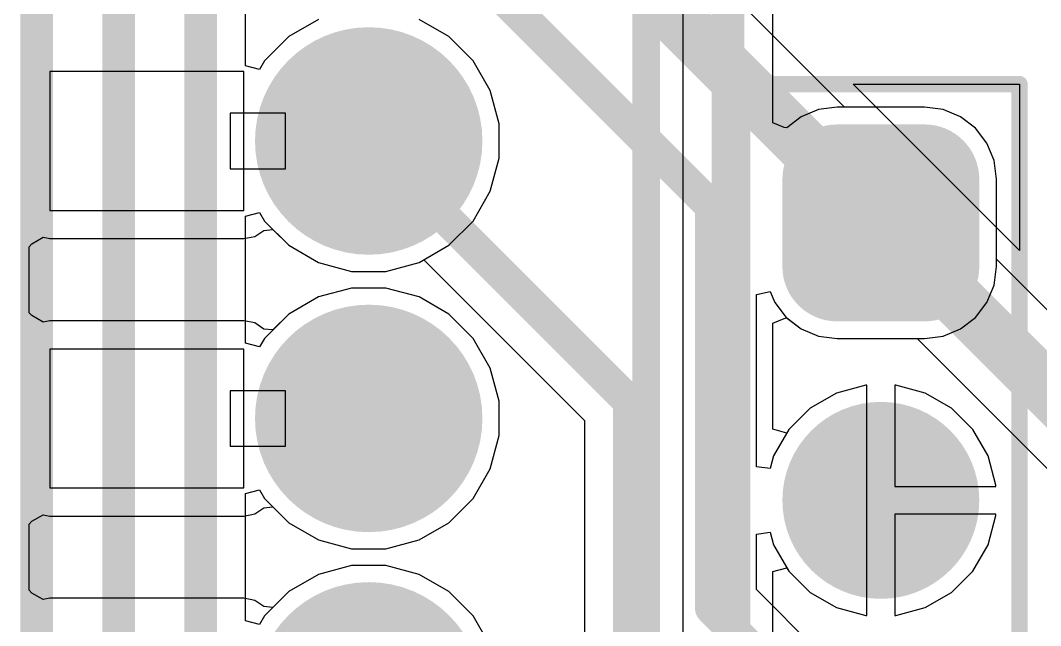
# Model space of a CAD drawing. Header units: inches. Extents: x -0.01 to 4.3, y -0.01 to 7.88.
# Drawn here: x 3.6268 to 3.9946, y 4.3068 to 4.525 of the extents above; entities that cross this region are included whole.
import ezdxf

# ---------------------------------------------------------------- set-up
doc = ezdxf.new("R2010")
doc.units = ezdxf.units.IN
doc.header["$MEASUREMENT"] = 0
for name, color, linetype in [('Bottom Layer', 5, 'Continuous'), ('Bottom Solder', 6, 'Continuous'), ('Mechanical 29', 56, 'Continuous'), ('Multi-Layer', 9, 'Continuous'), ('Pad Holes', 156, 'Continuous'), ('Top Layer', 1, 'Continuous'), ('Top Overlay', 2, 'Continuous'), ('Top Solder', 216, 'Continuous')]:
    doc.layers.add(name, color=color, linetype=linetype)

# ---------------------------------------------------------------- blocks, each defined once
blk = doc.blocks.new('PLS_11_3')
at = {"layer": 'Bottom Layer'}
h = blk.add_hatch(color=5, dxfattribs=at)
edge = h.paths.add_edge_path()
edge.add_arc((-0.51574805, -0.01574805), 0.015748, 180, 270)
edge.add_line((-0.51574805, -0.03149605), (-0.48425195, -0.03149605))
edge.add_arc((-0.48425195, -0.01574805), 0.015748, 270, 360)
edge.add_line((-0.46850395, -0.01574805), (-0.46850395, 0.01574805))
edge.add_arc((-0.48425195, 0.01574805), 0.015748, 0, 90)
edge.add_line((-0.48425195, 0.03149605), (-0.51574805, 0.03149605))
edge.add_arc((-0.51574805, 0.01574805), 0.015748, 90, 180)
edge.add_line((-0.53149605, 0.01574805), (-0.53149605, -0.01574805))
h = blk.add_hatch(color=5, dxfattribs=at)
edge = h.paths.add_edge_path()
edge.add_arc((-0.4, 0), 0.031496, 0, 360)
at = {"layer": 'Bottom Solder'}
h = blk.add_hatch(color=6, dxfattribs=at)
edge = h.paths.add_edge_path()
edge.add_arc((-0.51574805, -0.01574805), 0.019748, 180, 270)
edge.add_line((-0.51574805, -0.03549605), (-0.48425195, -0.03549605))
edge.add_arc((-0.48425195, -0.01574805), 0.019748, 270, 360)
edge.add_line((-0.46450395, -0.01574805), (-0.46450395, 0.01574805))
edge.add_arc((-0.48425195, 0.01574805), 0.019748, 0, 90)
edge.add_line((-0.48425195, 0.03549605), (-0.51574805, 0.03549605))
edge.add_arc((-0.51574805, 0.01574805), 0.019748, 90, 180)
edge.add_line((-0.53549605, 0.01574805), (-0.53549605, -0.01574805))
h = blk.add_hatch(color=6, dxfattribs=at)
edge = h.paths.add_edge_path()
edge.add_arc((-0.4, 0), 0.035496, 0, 360)
at = {"layer": 'Multi-Layer'}
h = blk.add_hatch(color=9, dxfattribs=at)
edge = h.paths.add_edge_path()
edge.add_arc((-0.51574805, -0.01574805), 0.015748, 180, 270)
edge.add_line((-0.51574805, -0.03149605), (-0.48425195, -0.03149605))
edge.add_arc((-0.48425195, -0.01574805), 0.015748, 270, 360)
edge.add_line((-0.46850395, -0.01574805), (-0.46850395, 0.01574805))
edge.add_arc((-0.48425195, 0.01574805), 0.015748, 0, 90)
edge.add_line((-0.48425195, 0.03149605), (-0.51574805, 0.03149605))
edge.add_arc((-0.51574805, 0.01574805), 0.015748, 90, 180)
edge.add_line((-0.53149605, 0.01574805), (-0.53149605, -0.01574805))
h = blk.add_hatch(color=9, dxfattribs=at)
edge = h.paths.add_edge_path()
edge.add_arc((-0.4, 0), 0.031496, 0, 360)
at = {"layer": 'Pad Holes'}
h = blk.add_hatch(color=7, dxfattribs=at)
edge = h.paths.add_edge_path()
edge.add_arc((-0.5, 0), 0.0216535, 0, 360)
h = blk.add_hatch(color=7, dxfattribs=at)
edge = h.paths.add_edge_path()
edge.add_arc((-0.4, 0), 0.0216535, 0, 360)
at = {"layer": 'Top Layer'}
h = blk.add_hatch(color=1, dxfattribs=at)
edge = h.paths.add_edge_path()
edge.add_arc((-0.51574805, -0.01574805), 0.015748, 180, 270)
edge.add_line((-0.51574805, -0.03149605), (-0.48425195, -0.03149605))
edge.add_arc((-0.48425195, -0.01574805), 0.015748, 270, 360)
edge.add_line((-0.46850395, -0.01574805), (-0.46850395, 0.01574805))
edge.add_arc((-0.48425195, 0.01574805), 0.015748, 0, 90)
edge.add_line((-0.48425195, 0.03149605), (-0.51574805, 0.03149605))
edge.add_arc((-0.51574805, 0.01574805), 0.015748, 90, 180)
edge.add_line((-0.53149605, 0.01574805), (-0.53149605, -0.01574805))
h = blk.add_hatch(color=1, dxfattribs=at)
edge = h.paths.add_edge_path()
edge.add_arc((-0.4, 0), 0.031496, 0, 360)
at = {"layer": 'Top Solder'}
h = blk.add_hatch(color=216, dxfattribs=at)
edge = h.paths.add_edge_path()
edge.add_arc((-0.51574805, -0.01574805), 0.019748, 180, 270)
edge.add_line((-0.51574805, -0.03549605), (-0.48425195, -0.03549605))
edge.add_arc((-0.48425195, -0.01574805), 0.019748, 270, 360)
edge.add_line((-0.46450395, -0.01574805), (-0.46450395, 0.01574805))
edge.add_arc((-0.48425195, 0.01574805), 0.019748, 0, 90)
edge.add_line((-0.48425195, 0.03549605), (-0.51574805, 0.03549605))
edge.add_arc((-0.51574805, 0.01574805), 0.019748, 90, 180)
edge.add_line((-0.53549605, 0.01574805), (-0.53549605, -0.01574805))
h = blk.add_hatch(color=216, dxfattribs=at)
edge = h.paths.add_edge_path()
edge.add_arc((-0.4, 0), 0.035496, 0, 360)
at = {"layer": 'Mechanical 29'}
for p, q in [((-0.55, -0.01), (-0.55, 0.05)), ((-0.55, 0.05), (-0.49, 0.05)), ((-0.49, 0.05), (-0.55, -0.01))]:
    blk.add_line(p, q, dxfattribs=at)
for points in [[(0.55, 0.05, 0.0059055, 0.0059055, 0), (-0.55, 0.05, 0.0059055, 0.0059055, 0)], [(-0.55, -0.05, 0.0059055, 0.0059055, 0), (-0.55, 0.05, 0.0059055, 0.0059055, 0)], [(0.55, -0.05, 0.0059055, 0.0059055, 0), (-0.55, -0.05, 0.0059055, 0.0059055, 0)]]:
    blk.add_lwpolyline(points, format="xyseb", dxfattribs=at)
for points in [[(-0.5514764, 0.05, 0.0029527, 0.0029527, 1), (-0.5485236, 0.05, 0.0029527, 0.0029527, 1)], [(-0.5514764, 0.05, 0.0029527, 0.0029527, 1), (-0.5485236, 0.05, 0.0029527, 0.0029527, 1)], [(-0.5514764, -0.05, 0.0029527, 0.0029527, 1), (-0.5485236, -0.05, 0.0029527, 0.0029527, 1)], [(-0.5514764, -0.05, 0.0029527, 0.0029527, 1), (-0.5485236, -0.05, 0.0029527, 0.0029527, 1)]]:
    blk.add_lwpolyline(points, format="xyseb", close=True, dxfattribs=at)
at = {"layer": 'Top Overlay'}
for points in [[(-0.55, -0.05, 0.0059055, 0.0059055, 0), (-0.55, 0.05, 0.0059055, 0.0059055, 0)], [(0.55, 0.05, 0.0059055, 0.0059055, 0), (-0.55, 0.05, 0.0059055, 0.0059055, 0)], [(0.55, -0.05, 0.0059055, 0.0059055, 0), (-0.55, -0.05, 0.0059055, 0.0059055, 0)]]:
    blk.add_lwpolyline(points, format="xyseb", dxfattribs=at)
for points in [[(-0.5514764, 0.05, 0.0029527, 0.0029527, 1), (-0.5485236, 0.05, 0.0029527, 0.0029527, 1)], [(-0.5514764, 0.05, 0.0029527, 0.0029527, 1), (-0.5485236, 0.05, 0.0029527, 0.0029527, 1)], [(-0.5514764, -0.05, 0.0029527, 0.0029527, 1), (-0.5485236, -0.05, 0.0029527, 0.0029527, 1)], [(-0.5514764, -0.05, 0.0029527, 0.0029527, 1), (-0.5485236, -0.05, 0.0029527, 0.0029527, 1)]]:
    blk.add_lwpolyline(points, format="xyseb", close=True, dxfattribs=at)
blk = doc.blocks.new('B___P____4')
at = {"layer": 'Bottom Layer'}
h = blk.add_hatch(color=5, dxfattribs=at)
edge = h.paths.add_edge_path()
edge.add_arc((0.3, 0.65), 0.037, 0, 360)
h = blk.add_hatch(color=5, dxfattribs=at)
edge = h.paths.add_edge_path()
edge.add_arc((0.3, 0.55), 0.037, 0, 360)
h = blk.add_hatch(color=5, dxfattribs=at)
edge = h.paths.add_edge_path()
edge.add_arc((0.3, 0.45), 0.037, 0, 360)
at = {"layer": 'Bottom Solder'}
h = blk.add_hatch(color=6, dxfattribs=at)
edge = h.paths.add_edge_path()
edge.add_arc((0.3, 0.65), 0.041, 0, 360)
h = blk.add_hatch(color=6, dxfattribs=at)
edge = h.paths.add_edge_path()
edge.add_arc((0.3, 0.55), 0.041, 0, 360)
h = blk.add_hatch(color=6, dxfattribs=at)
edge = h.paths.add_edge_path()
edge.add_arc((0.3, 0.45), 0.041, 0, 360)
at = {"layer": 'Multi-Layer'}
h = blk.add_hatch(color=9, dxfattribs=at)
edge = h.paths.add_edge_path()
edge.add_arc((0.3, 0.65), 0.037, 0, 360)
h = blk.add_hatch(color=9, dxfattribs=at)
edge = h.paths.add_edge_path()
edge.add_arc((0.3, 0.55), 0.037, 0, 360)
h = blk.add_hatch(color=9, dxfattribs=at)
edge = h.paths.add_edge_path()
edge.add_arc((0.3, 0.45), 0.037, 0, 360)
at = {"layer": 'Pad Holes'}
h = blk.add_hatch(color=7, dxfattribs=at)
edge = h.paths.add_edge_path()
edge.add_arc((0.3, 0.65), 0.02, 0, 360)
h = blk.add_hatch(color=7, dxfattribs=at)
edge = h.paths.add_edge_path()
edge.add_arc((0.3, 0.55), 0.02, 0, 360)
at = {"layer": 'Top Layer'}
h = blk.add_hatch(color=1, dxfattribs=at)
edge = h.paths.add_edge_path()
edge.add_arc((0.3, 0.65), 0.037, 0, 360)
h = blk.add_hatch(color=1, dxfattribs=at)
edge = h.paths.add_edge_path()
edge.add_arc((0.3, 0.55), 0.037, 0, 360)
h = blk.add_hatch(color=1, dxfattribs=at)
edge = h.paths.add_edge_path()
edge.add_arc((0.3, 0.45), 0.037, 0, 360)
at = {"layer": 'Top Solder'}
h = blk.add_hatch(color=216, dxfattribs=at)
edge = h.paths.add_edge_path()
edge.add_arc((0.3, 0.65), 0.041, 0, 360)
h = blk.add_hatch(color=216, dxfattribs=at)
edge = h.paths.add_edge_path()
edge.add_arc((0.3, 0.55), 0.041, 0, 360)
h = blk.add_hatch(color=216, dxfattribs=at)
edge = h.paths.add_edge_path()
edge.add_arc((0.3, 0.45), 0.041, 0, 360)
at = {"layer": 'Bottom Layer'}
for p, q in [((0.255, 0.675), (0.185, 0.675)), ((0.185, 0.675), (0.185, 0.625)), ((0.255, 0.625), (0.255, 0.675)), ((0.27, 0.66), (0.25, 0.66)), ((0.25, 0.66), (0.25, 0.64)), ((0.27, 0.64), (0.27, 0.66)), ((0.25, 0.64), (0.27, 0.64)), ((0.185, 0.625), (0.255, 0.625)), ((0.255, 0.575), (0.185, 0.575)), ((0.185, 0.575), (0.185, 0.525)), ((0.255, 0.525), (0.255, 0.575)), ((0.27, 0.56), (0.25, 0.56)), ((0.25, 0.56), (0.25, 0.54)), ((0.27, 0.54), (0.27, 0.56)), ((0.25, 0.54), (0.27, 0.54)), ((0.185, 0.525), (0.255, 0.525))]:
    blk.add_line(p, q, dxfattribs=at)
at = {"layer": 'Top Overlay'}
blk.add_lwpolyline([(0.4, -1.05, 0.01, 0.01, 0), (0.4, 1.05, 0.01, 0.01, 0)], format="xyseb", dxfattribs=at)

msp = doc.modelspace()

# ---------------------------------------------------------------- linework, layer by layer
at = {"layer": 'Bottom Layer'}
for p, q in [((3.9239009, 4.4936867), (3.8452312, 4.5723564)), ((3.9527559, 4.4936867), (3.9239009, 4.4936867)), ((3.9594775, 4.4928018), (3.9527559, 4.4936867)), ((3.965741, 4.4902074), (3.9594775, 4.4928018)), ((3.9711196, 4.4860802), (3.965741, 4.4902074)), ((3.9752468, 4.4807016), (3.9711196, 4.4860802)), ((3.9778412, 4.4744381), (3.9752468, 4.4807016)), ((3.9787261, 4.4677165), (3.9778412, 4.4744381)), ((3.9787261, 4.4388615), (3.9787261, 4.4677165)), ((3.7073622, 4.4463002), (3.711264, 4.4470763)), ((3.711264, 4.4470763), (3.7145717, 4.4492864)), ((3.7145717, 4.4492864), (3.7177871, 4.4496031)), ((3.7177871, 4.4496031), (3.7235035, 4.4438867)), ((3.6299573, 4.4434035), (3.6309418, 4.4444356)), ((3.6299573, 4.4195887), (3.6299573, 4.4434035)), ((3.6309418, 4.4444356), (3.6349574, 4.4467785)), ((3.6349574, 4.4467785), (3.6373622, 4.4463002)), ((3.6373622, 4.4463002), (3.7073622, 4.4463002)), ((3.7235035, 4.4438867), (3.7342209, 4.437699)), ((3.7342209, 4.437699), (3.7461745, 4.4344961)), ((3.7585499, 4.4344961), (3.7705035, 4.437699)), ((3.7705035, 4.437699), (3.7722288, 4.4386951)), ((3.7722288, 4.4386951), (3.8301613, 4.3807626)), ((4.0307279, 4.3868597), (3.9787261, 4.4388615)), ((3.7461745, 4.4344961), (3.7585499, 4.4344961)), ((3.7342209, 4.4252932), (3.7235035, 4.4191055)), ((3.7461745, 4.4284961), (3.7342209, 4.4252932)), ((3.7585499, 4.4284961), (3.7461745, 4.4284961)), ((3.7705035, 4.4252932), (3.7585499, 4.4284961)), ((3.7812209, 4.4191055), (3.7705035, 4.4252932)), ((3.892123, 4.4262146), (3.897123, 4.4272092)), ((3.892123, 4.3641026), (3.892123, 4.4262146)), ((3.897123, 4.4272092), (3.898769, 4.4232354)), ((3.898769, 4.4232354), (3.9028962, 4.4178568)), ((3.6309418, 4.4185566), (3.6299573, 4.4195887)), ((3.6349574, 4.4162137), (3.6309418, 4.4185566)), ((3.7235035, 4.4191055), (3.7177871, 4.4133891)), ((3.7899716, 4.4103548), (3.7812209, 4.4191055)), ((3.9028962, 4.4178568), (3.9082748, 4.4137296)), ((3.6373622, 4.416692), (3.6349574, 4.4162137)), ((3.7073622, 4.416692), (3.6373622, 4.416692)), ((3.711264, 4.4159159), (3.7073622, 4.416692)), ((3.7145717, 4.4137058), (3.711264, 4.4159159)), ((3.7177871, 4.4133891), (3.7145717, 4.4137058)), ((3.7961593, 4.3996374), (3.7899716, 4.4103548)), ((3.9082748, 4.4137296), (3.9145383, 4.4111352)), ((3.9145383, 4.4111352), (3.9212599, 4.4102503)), ((3.9212599, 4.4102503), (3.9501149, 4.4102503)), ((3.9501149, 4.4102503), (3.999257, 4.3611082)), ((3.7993622, 4.3876838), (3.7961593, 4.3996374)), ((3.9315448, 4.3934645), (3.920991, 4.3906366)), ((3.9320079, 4.3934645), (3.9315448, 4.3934645)), ((3.9320079, 4.3519685), (3.9320079, 4.3934645)), ((3.942471, 4.3934645), (3.9420079, 4.3934645)), ((3.9420079, 4.3934645), (3.9420079, 4.3569685)), ((3.9530248, 4.3906366), (3.942471, 4.3934645)), ((3.920991, 4.3906366), (3.9115287, 4.3851736)), ((3.9624871, 4.3851736), (3.9530248, 4.3906366)), ((3.7993622, 4.3753084), (3.7993622, 4.3876838)), ((3.9115287, 4.3851736), (3.9038028, 4.3774477)), ((3.970213, 4.3774477), (3.9624871, 4.3851736)), ((3.8301613, 4.3807626), (3.8301613, 4.242598)), ((3.9038028, 4.3774477), (3.8983398, 4.3679854)), ((3.975676, 4.3679854), (3.970213, 4.3774477)), ((3.7961593, 4.3633548), (3.7993622, 4.3753084)), ((3.8983398, 4.3679854), (3.897123, 4.3634443)), ((3.9785039, 4.3574316), (3.975676, 4.3679854)), ((3.7899716, 4.3526374), (3.7961593, 4.3633548)), ((3.897123, 4.3634443), (3.892123, 4.3641026)), ((3.9420079, 4.3569685), (3.9785039, 4.3569685)), ((3.9785039, 4.3569685), (3.9785039, 4.3574316)), ((3.7812209, 4.3438867), (3.7899716, 4.3526374)), ((3.9320079, 4.3104725), (3.9320079, 4.3519685)), ((3.711264, 4.3470763), (3.7145717, 4.3492864)), ((3.7145717, 4.3492864), (3.7177871, 4.3496031)), ((3.7177871, 4.3496031), (3.7235035, 4.3438867)), ((3.6299573, 4.3434035), (3.6309418, 4.3444356)), ((3.6309418, 4.3444356), (3.6349574, 4.3467785)), ((3.6349574, 4.3467785), (3.6373622, 4.3463002)), ((3.6373622, 4.3463002), (3.7073622, 4.3463002)), ((3.7073622, 4.3463002), (3.711264, 4.3470763)), ((3.9785039, 4.3469685), (3.9420079, 4.3469685)), ((3.9420079, 4.3469685), (3.9420079, 4.3104725)), ((3.975676, 4.3359516), (3.9785039, 4.3465054)), ((3.9785039, 4.3465054), (3.9785039, 4.3469685)), ((3.6299573, 4.3195887), (3.6299573, 4.3434035)), ((3.7235035, 4.3438867), (3.7342209, 4.337699)), ((3.7705035, 4.337699), (3.7812209, 4.3438867)), ((3.892123, 4.3398344), (3.897123, 4.3404927)), ((3.897123, 4.3404927), (3.8983398, 4.3359516)), ((3.7342209, 4.337699), (3.7461745, 4.3344961)), ((3.7585499, 4.3344961), (3.7705035, 4.337699)), ((3.892123, 4.3197878), (3.892123, 4.3398344)), ((3.7461745, 4.3344961), (3.7585499, 4.3344961)), ((3.8983398, 4.3359516), (3.9038028, 4.3264893)), ((3.970213, 4.3264893), (3.975676, 4.3359516)), ((3.7461745, 4.3284961), (3.7342209, 4.3252932)), ((3.7585499, 4.3284961), (3.7461745, 4.3284961)), ((3.7705035, 4.3252932), (3.7585499, 4.3284961)), ((3.9038028, 4.3264893), (3.9115287, 4.3187634)), ((3.9624871, 4.3187634), (3.970213, 4.3264893)), ((3.7342209, 4.3252932), (3.7235035, 4.3191055)), ((3.7812209, 4.3191055), (3.7705035, 4.3252932)), ((3.6309418, 4.3185566), (3.6299573, 4.3195887)), ((3.6349574, 4.3162137), (3.6309418, 4.3185566)), ((3.7235035, 4.3191055), (3.7177871, 4.3133891)), ((3.7899716, 4.3103548), (3.7812209, 4.3191055)), ((3.9212144, 4.2906964), (3.892123, 4.3197878)), ((3.9115287, 4.3187634), (3.920991, 4.3133004)), ((3.9530248, 4.3133004), (3.9624871, 4.3187634)), ((3.6373622, 4.316692), (3.6349574, 4.3162137)), ((3.7073622, 4.316692), (3.6373622, 4.316692)), ((3.711264, 4.3159159), (3.7073622, 4.316692)), ((3.7145717, 4.3137058), (3.711264, 4.3159159)), ((3.7177871, 4.3133891), (3.7145717, 4.3137058)), ((3.920991, 4.3133004), (3.9315448, 4.3104725)), ((3.942471, 4.3104725), (3.9530248, 4.3133004)), ((3.7961593, 4.2996374), (3.7899716, 4.3103548)), ((3.9315448, 4.3104725), (3.9320079, 4.3104725)), ((3.9420079, 4.3104725), (3.942471, 4.3104725))]:
    msp.add_line(p, q, dxfattribs=at)
for points in [[(3.7523622, 4.5814961, 0.011811, 0.011811, 0), (3.8759059, 4.4579524, 0.011811, 0.011811, 0)], [(3.825, 4.5639764, 0.019685, 0.019685, 0), (3.9370079, 4.4519685, 0.019685, 0.019685, 0)], [(3.7523622, 4.4814961, 0.011811, 0.011811, 0), (3.8463784, 4.3874799, 0.011811, 0.011811, 0)], [(3.8759059, 4.3130705, 0.011811, 0.011811, 0), (3.8759059, 4.4579524, 0.011811, 0.011811, 0)], [(3.9370079, 4.4519685, 0.019685, 0.019685, 0), (4.0194882, 4.3694882, 0.019685, 0.019685, 0)], [(3.8463784, 4.242598, 0.011811, 0.011811, 0), (3.8463784, 4.3874799, 0.011811, 0.011811, 0)], [(3.8759059, 4.3130705, 0.011811, 0.011811, 0), (3.9370079, 4.2519685, 0.011811, 0.011811, 0)]]:
    msp.add_lwpolyline(points, format="xyseb", dxfattribs=at)
for points in [[(3.7494095, 4.4814961, 0.0059055, 0.0059055, 1), (3.7553149, 4.4814961, 0.0059055, 0.0059055, 1)], [(3.8729532, 4.4579524, 0.0059055, 0.0059055, 1), (3.8788586, 4.4579524, 0.0059055, 0.0059055, 1)], [(3.8729532, 4.4579524, 0.0059055, 0.0059055, 1), (3.8788586, 4.4579524, 0.0059055, 0.0059055, 1)], [(3.9320867, 4.4519685, 0.0098425, 0.0098425, 1), (3.9419291, 4.4519685, 0.0098425, 0.0098425, 1)], [(3.9320867, 4.4519685, 0.0098425, 0.0098425, 1), (3.9419291, 4.4519685, 0.0098425, 0.0098425, 1)], [(3.8434257, 4.3874799, 0.0059055, 0.0059055, 1), (3.8493311, 4.3874799, 0.0059055, 0.0059055, 1)], [(3.8434257, 4.3874799, 0.0059055, 0.0059055, 1), (3.8493311, 4.3874799, 0.0059055, 0.0059055, 1)], [(3.8729532, 4.3130705, 0.0059055, 0.0059055, 1), (3.8788586, 4.3130705, 0.0059055, 0.0059055, 1)], [(3.8729532, 4.3130705, 0.0059055, 0.0059055, 1), (3.8788586, 4.3130705, 0.0059055, 0.0059055, 1)]]:
    msp.add_lwpolyline(points, format="xyseb", close=True, dxfattribs=at)
at = {"layer": 'Top Layer'}
for p, q in [((3.8656727, 4.6608298), (3.8656727, 4.217741)), ((3.8981069, 4.4880521), (3.8981069, 4.6541125)), ((3.7079577, 4.5085854), (3.7079577, 4.5544068)), ((3.7342209, 4.5252932), (3.7235035, 4.5191055)), ((3.7812209, 4.5191055), (3.7705035, 4.5252932)), ((3.7235035, 4.5191055), (3.7147528, 4.5103548)), ((3.7899716, 4.5103548), (3.7812209, 4.5191055)), ((3.7147528, 4.5103548), (3.7129577, 4.5072457)), ((3.7961593, 4.4996374), (3.7899716, 4.5103548)), ((3.7129577, 4.5072457), (3.7079577, 4.5085854)), ((3.7993622, 4.4876838), (3.7961593, 4.4996374)), ((3.9145383, 4.4928018), (3.9082748, 4.4902074)), ((3.9212599, 4.4936867), (3.9145383, 4.4928018)), ((3.9527559, 4.4936867), (3.9212599, 4.4936867)), ((3.9594775, 4.4928018), (3.9527559, 4.4936867)), ((3.965741, 4.4902074), (3.9594775, 4.4928018)), ((3.7993622, 4.4753084), (3.7993622, 4.4876838)), ((3.9021342, 4.486394), (3.8981069, 4.4880521)), ((3.9082748, 4.4902074), (3.9031069, 4.4862419)), ((3.9711196, 4.4860802), (3.965741, 4.4902074)), ((3.9031069, 4.4862419), (3.9021342, 4.486394)), ((3.9752468, 4.4807016), (3.9711196, 4.4860802)), ((3.9778412, 4.4744381), (3.9752468, 4.4807016)), ((3.7961593, 4.4633548), (3.7993622, 4.4753084)), ((3.9787261, 4.4677165), (3.9778412, 4.4744381)), ((3.9787261, 4.4362205), (3.9787261, 4.4677165)), ((3.7899716, 4.4526374), (3.7961593, 4.4633548)), ((3.7079573, 4.4544075), (3.7129573, 4.4557472)), ((3.7129573, 4.4557472), (3.7147528, 4.4526374)), ((3.7079573, 4.4085847), (3.7079573, 4.4544075)), ((3.7147528, 4.4526374), (3.7235035, 4.4438867)), ((3.7812209, 4.4438867), (3.7899716, 4.4526374)), ((3.7235035, 4.4438867), (3.7342209, 4.437699)), ((3.7705035, 4.437699), (3.7812209, 4.4438867)), ((3.7342209, 4.437699), (3.7461745, 4.4344961)), ((3.7585499, 4.4344961), (3.7705035, 4.437699)), ((3.9778412, 4.4294989), (3.9787261, 4.4362205)), ((3.7461745, 4.4344961), (3.7585499, 4.4344961)), ((3.9752468, 4.4232354), (3.9778412, 4.4294989)), ((3.7342209, 4.4252932), (3.7235035, 4.4191055)), ((3.7461745, 4.4284961), (3.7342209, 4.4252932)), ((3.7585499, 4.4284961), (3.7461745, 4.4284961)), ((3.7705035, 4.4252932), (3.7585499, 4.4284961)), ((3.7812209, 4.4191055), (3.7705035, 4.4252932)), ((3.9711196, 4.4178568), (3.9752468, 4.4232354)), ((3.7235035, 4.4191055), (3.7147528, 4.4103548)), ((3.7899716, 4.4103548), (3.7812209, 4.4191055)), ((3.9021342, 4.417543), (3.9031069, 4.4176951)), ((3.9031069, 4.4176951), (3.9082748, 4.4137296)), ((3.965741, 4.4137296), (3.9711196, 4.4178568)), ((3.8981069, 4.4158849), (3.9021342, 4.417543)), ((3.8981069, 4.3775821), (3.8981069, 4.4158849)), ((3.7147528, 4.4103548), (3.7129573, 4.407245)), ((3.7961593, 4.3996374), (3.7899716, 4.4103548)), ((3.9082748, 4.4137296), (3.9145383, 4.4111352)), ((3.9145383, 4.4111352), (3.9212599, 4.4102503)), ((3.9527559, 4.4102503), (3.9594775, 4.4111352)), ((3.9594775, 4.4111352), (3.965741, 4.4137296)), ((3.7129573, 4.407245), (3.7079573, 4.4085847)), ((3.9212599, 4.4102503), (3.9527559, 4.4102503)), ((3.7993622, 4.3876838), (3.7961593, 4.3996374)), ((3.9315448, 4.3934645), (3.920991, 4.3906366)), ((3.9320079, 4.3934645), (3.9315448, 4.3934645)), ((3.9320079, 4.3519685), (3.9320079, 4.3934645)), ((3.942471, 4.3934645), (3.9420079, 4.3934645)), ((3.9420079, 4.3934645), (3.9420079, 4.3569685)), ((3.9530248, 4.3906366), (3.942471, 4.3934645)), ((3.920991, 4.3906366), (3.9115287, 4.3851736)), ((3.9624871, 4.3851736), (3.9530248, 4.3906366)), ((3.7993622, 4.3753084), (3.7993622, 4.3876838)), ((3.9115287, 4.3851736), (3.9038028, 4.3774477)), ((3.970213, 4.3774477), (3.9624871, 4.3851736)), ((3.9031069, 4.3762424), (3.8981069, 4.3775821)), ((3.9038028, 4.3774477), (3.9031069, 4.3762424)), ((3.975676, 4.3679854), (3.970213, 4.3774477)), ((3.7961593, 4.3633548), (3.7993622, 4.3753084)), ((3.9785039, 4.3574316), (3.975676, 4.3679854)), ((3.7899716, 4.3526374), (3.7961593, 4.3633548)), ((3.7079573, 4.3544075), (3.7129573, 4.3557472)), ((3.7129573, 4.3557472), (3.7147528, 4.3526374)), ((3.9420079, 4.3569685), (3.9785039, 4.3569685)), ((3.9785039, 4.3569685), (3.9785039, 4.3574316)), ((3.7079573, 4.3085847), (3.7079573, 4.3544075)), ((3.7147528, 4.3526374), (3.7235035, 4.3438867)), ((3.7812209, 4.3438867), (3.7899716, 4.3526374)), ((3.9320079, 4.3104725), (3.9320079, 4.3519685)), ((3.9785039, 4.3469685), (3.9420079, 4.3469685)), ((3.9420079, 4.3469685), (3.9420079, 4.3104725)), ((3.975676, 4.3359516), (3.9785039, 4.3465054)), ((3.9785039, 4.3465054), (3.9785039, 4.3469685)), ((3.7235035, 4.3438867), (3.7342209, 4.337699)), ((3.7705035, 4.337699), (3.7812209, 4.3438867)), ((3.7342209, 4.337699), (3.7461745, 4.3344961)), ((3.7585499, 4.3344961), (3.7705035, 4.337699)), ((3.7461745, 4.3344961), (3.7585499, 4.3344961)), ((3.970213, 4.3264893), (3.975676, 4.3359516)), ((3.7461745, 4.3284961), (3.7342209, 4.3252932)), ((3.7585499, 4.3284961), (3.7461745, 4.3284961)), ((3.7705035, 4.3252932), (3.7585499, 4.3284961)), ((3.8981069, 4.3263549), (3.9031069, 4.3276946)), ((3.8981069, 4.2775821), (3.8981069, 4.3263549)), ((3.9031069, 4.3276946), (3.9038028, 4.3264893)), ((3.9038028, 4.3264893), (3.9115287, 4.3187634)), ((3.9624871, 4.3187634), (3.970213, 4.3264893)), ((3.7342209, 4.3252932), (3.7235035, 4.3191055)), ((3.7812209, 4.3191055), (3.7705035, 4.3252932)), ((3.7235035, 4.3191055), (3.7147528, 4.3103548)), ((3.7899716, 4.3103548), (3.7812209, 4.3191055)), ((3.9115287, 4.3187634), (3.920991, 4.3133004)), ((3.9530248, 4.3133004), (3.9624871, 4.3187634)), ((3.920991, 4.3133004), (3.9315448, 4.3104725)), ((3.942471, 4.3104725), (3.9530248, 4.3133004)), ((3.7129573, 4.307245), (3.7079573, 4.3085847)), ((3.7147528, 4.3103548), (3.7129573, 4.307245)), ((3.7961593, 4.2996374), (3.7899716, 4.3103548)), ((3.9315448, 4.3104725), (3.9320079, 4.3104725)), ((3.9420079, 4.3104725), (3.942471, 4.3104725))]:
    msp.add_line(p, q, dxfattribs=at)
for points in [[(3.6917406, 4.5066069, 0.011811, 0.011811, 0), (3.6917406, 4.6938117, 0.011811, 0.011811, 0)], [(3.6622131, 4.5188375, 0.011811, 0.011811, 0), (3.6622131, 4.6815811, 0.011811, 0.011811, 0)], [(3.8818898, 4.2110237, 0.011811, 0.011811, 0), (3.8818898, 4.6608298, 0.011811, 0.011811, 0)], [(3.6326852, 3.9011731, 0.011811, 0.011811, 0), (3.6326852, 4.5310677, 0.011811, 0.011811, 0)], [(3.6622127, 4.5188371, 0.011811, 0.011811, 0), (3.6622131, 4.5188375, 0.011811, 0.011811, 0)], [(3.6622127, 3.9716456, 0.011811, 0.011811, 0), (3.6622127, 4.5188371, 0.011811, 0.011811, 0)], [(3.6917402, 4.5066065, 0.011811, 0.011811, 0), (3.6917406, 4.5066069, 0.011811, 0.011811, 0)], [(3.6917402, 4.0421181, 0.011811, 0.011811, 0), (3.6917402, 4.5066065, 0.011811, 0.011811, 0)]]:
    msp.add_lwpolyline(points, format="xyseb", dxfattribs=at)
for points in [[(3.65926, 4.5188371, 0.0059055, 0.0059055, 1), (3.6651654, 4.5188371, 0.0059055, 0.0059055, 1)], [(3.65926, 4.5188371, 0.0059055, 0.0059055, 1), (3.6651654, 4.5188371, 0.0059055, 0.0059055, 1)], [(3.6592604, 4.5188375, 0.0059055, 0.0059055, 1), (3.6651658, 4.5188375, 0.0059055, 0.0059055, 1)], [(3.6592604, 4.5188375, 0.0059055, 0.0059055, 1), (3.6651658, 4.5188375, 0.0059055, 0.0059055, 1)], [(3.6887875, 4.5066065, 0.0059055, 0.0059055, 1), (3.6946929, 4.5066065, 0.0059055, 0.0059055, 1)], [(3.6887875, 4.5066065, 0.0059055, 0.0059055, 1), (3.6946929, 4.5066065, 0.0059055, 0.0059055, 1)], [(3.6887879, 4.5066069, 0.0059055, 0.0059055, 1), (3.6946933, 4.5066069, 0.0059055, 0.0059055, 1)], [(3.6887879, 4.5066069, 0.0059055, 0.0059055, 1), (3.6946933, 4.5066069, 0.0059055, 0.0059055, 1)]]:
    msp.add_lwpolyline(points, format="xyseb", close=True, dxfattribs=at)

# ---------------------------------------------------------------- block references
msp.add_blockref('B___P____4', (3.4523622, 3.8314961))
at = {"rotation": 270}
msp.add_blockref('PLS_11_3', (3.9370079, 3.9519685), dxfattribs=at)

doc.saveas('drawing.dxf')
